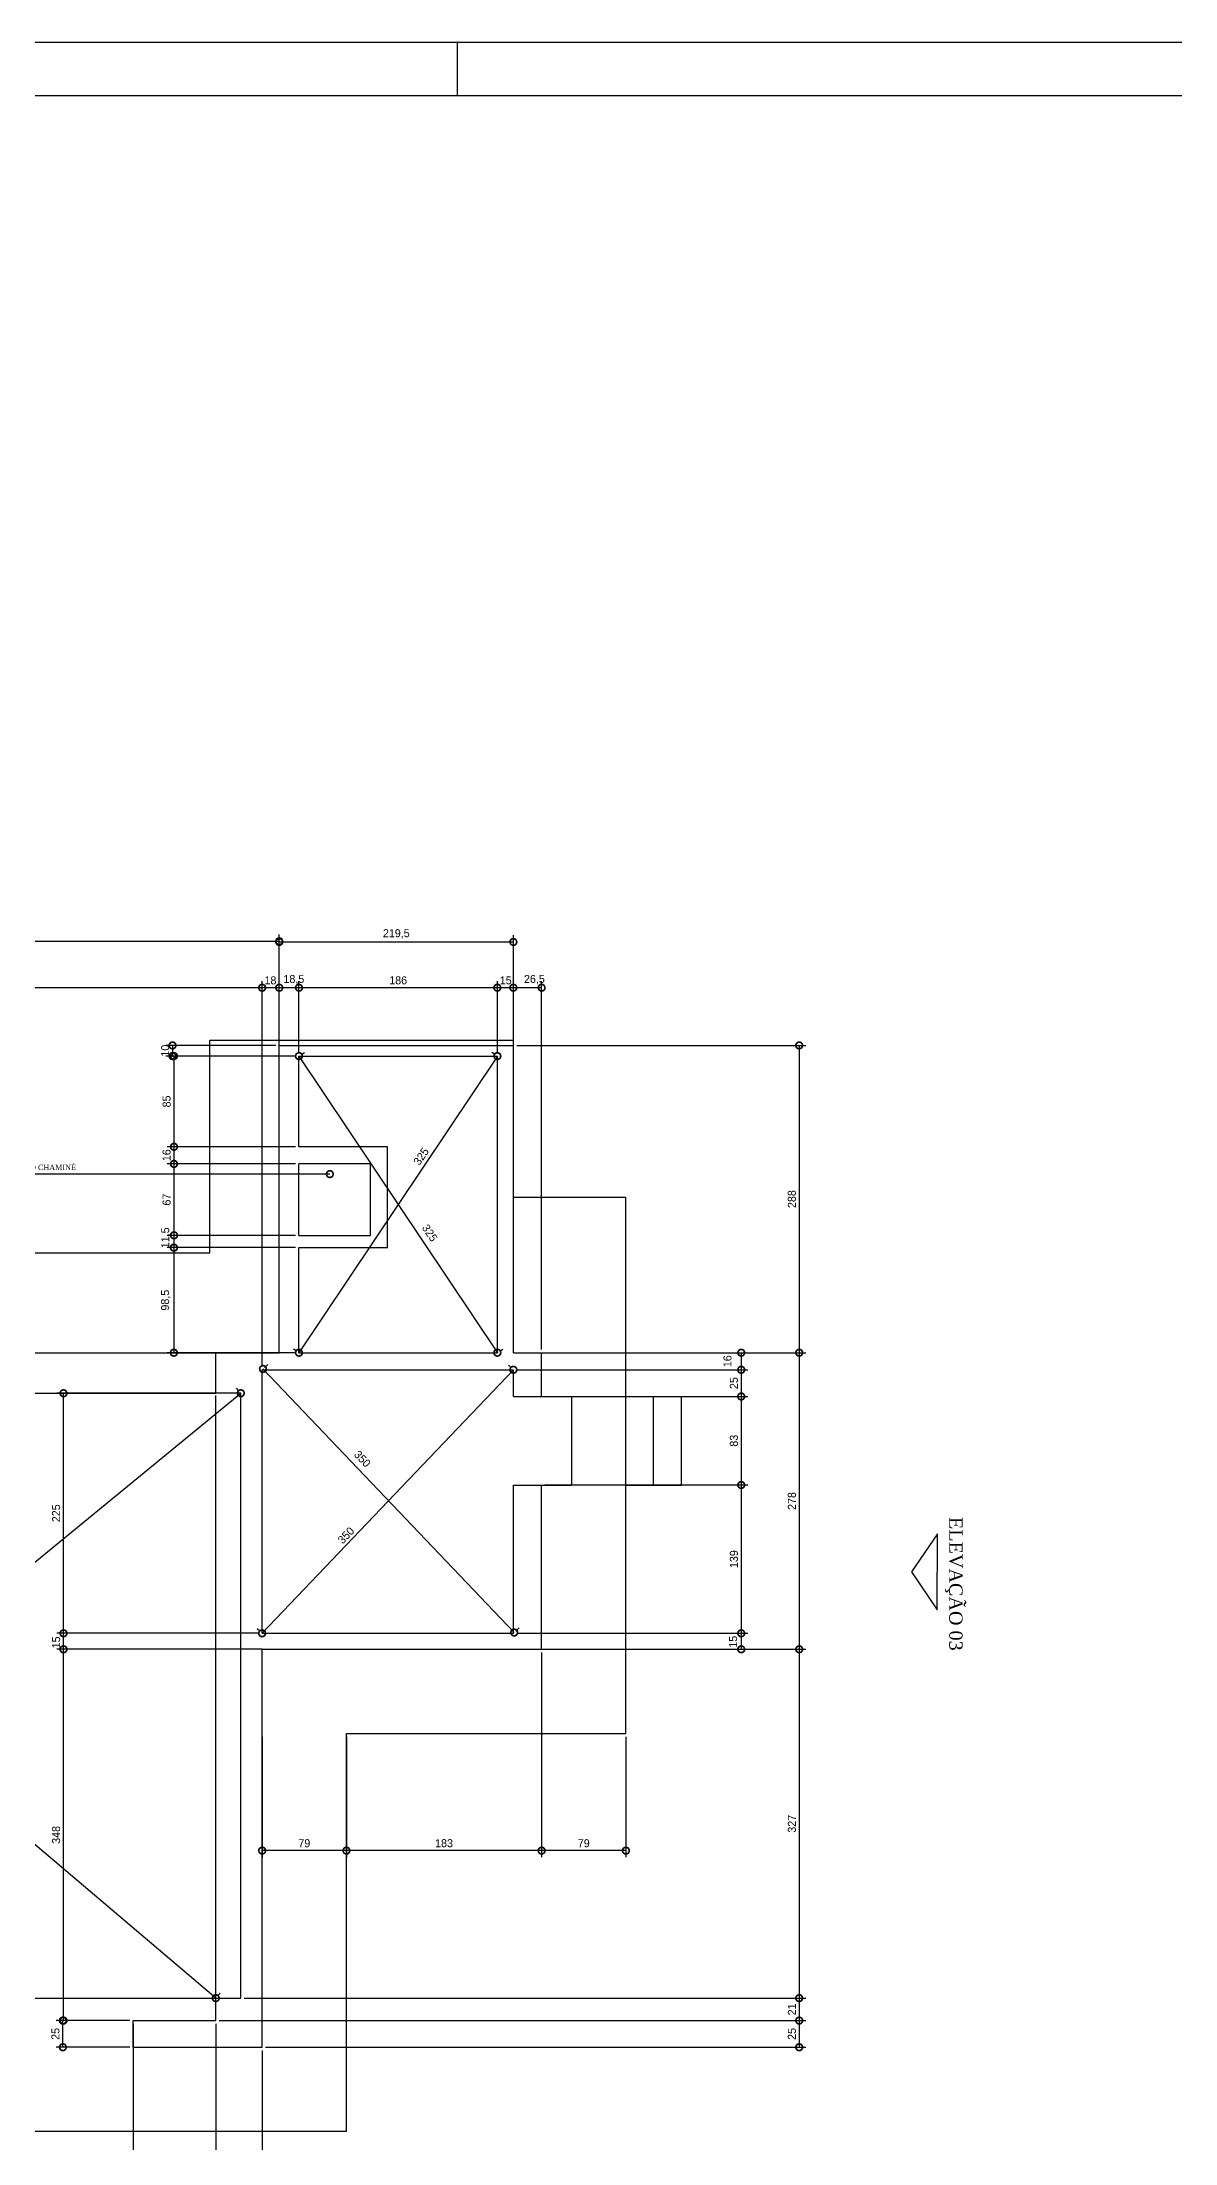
# Model space of a CAD drawing. Extents: x -1402 to -561, y 2245 to 2839.
# Drawn here: x -1194.2 to -981.8, y 2445.4 to 2839.3 of the extents above; entities that cross this region are included whole.
import ezdxf

# ---------------------------------------------------------------- set-up
doc = ezdxf.new("R2010")
doc.units = 0
doc.layers.get('0').update_dxf_attribs({"linetype": 'CONTINUOUS'})
doc.layers.get('DEFPOINTS').update_dxf_attribs({"linetype": 'CONTINUOUS'})
for name, color, linetype in [('COTAS', 1, 'CONTINUOUS'), ('MARGEXT', 2, 'CONTINUOUS'), ('MARGINT', 6, 'CONTINUOUS'), ('PAREDE', 7, 'CONTINUOUS'), ('PASSEIO', 1, 'CONTINUOUS'), ('TEXT1', 3, 'CONTINUOUS')]:
    doc.layers.add(name, color=color, linetype=linetype)
doc.dimstyles.get("Standard").update_dxf_attribs({"dimscale": 0, "dimtxt": 1.5, "dimasz": 2.5, "dimexe": 1.25, "dimexo": 0.625, "dimtad": 1, "dimdec": 1, "dimlfac": 5, "dimdsep": 46, "dimlunit": 6, "dimtxsty": 'STANDARD', "dimblk1": 'DOTSMALL', "dimblk2": 'DOTSMALL', "dimsah": 1, "dimcen": 2.5, "dimadec": 0, "dimazin": 0, "dimtfac": 1, "dimtdec": 1, "dimtmove": 0, "dimatfit": 3, "dimldrblk": 'DOTSMALL', "dimfxl": 1, "dimtolj": 1, "dimtzin": 0, "dimarcsym": 0})

# ---------------------------------------------------------------- blocks, each defined once
blk = doc.blocks.new('_DOTSMALL')
at = {"color": 0, "linetype": 'ByBlock', "const_width": 0.5}
blk.add_lwpolyline([(-0.0625, 0, 1), (0.0625, 0, 1)], format="xyb", close=True, dxfattribs=at)
blk = doc.blocks.new('*D11')
at = {"color": 0, "linetype": 'ByBlock'}
for p, q in [((-1137.17, 2723.87), (-1137.17, 2737.32)), ((-1099.97, 2723.87), (-1099.97, 2737.32)), ((-1099.97, 2736.07), (-1137.17, 2736.07))]:
    blk.add_line(p, q, dxfattribs=at)
at = {"layer": 'DEFPOINTS', "color": 0, "linetype": 'ByBlock'}
for p in [(-1137.17, 2736.07), (-1137.17, 2723.25), (-1099.97, 2723.25)]:
    blk.add_point(p, dxfattribs=at)
at = {"color": 0, "linetype": 'ByBlock', "xscale": 2.5, "yscale": 2.5, "zscale": 2.5, "rotation": 180}
blk.add_blockref('_DOTSMALL', (-1137.17, 2736.07), dxfattribs=at)
at = {"color": 0, "linetype": 'ByBlock', "xscale": 2.5, "yscale": 2.5, "zscale": 2.5}
blk.add_blockref('_DOTSMALL', (-1099.97, 2736.07), dxfattribs=at)
at = {"color": 0, "linetype": 'ByBlock', "insert": (-1118.57, 2737.45), "char_height": 1.5, "attachment_point": 5}
blk.add_mtext('\\A1;186', dxfattribs=at)
blk = doc.blocks.new('*D15')
at = {"color": 0, "linetype": 'ByBlock'}
for p, q in [((-1286.47, 2660.67), (-1286.47, 2737.32)), ((-1144.07, 2665.07), (-1144.07, 2737.32)), ((-1144.07, 2736.07), (-1286.47, 2736.07))]:
    blk.add_line(p, q, dxfattribs=at)
at = {"layer": 'DEFPOINTS', "color": 0, "linetype": 'ByBlock'}
for p in [(-1286.47, 2736.07), (-1144.07, 2664.45), (-1286.47, 2660.05)]:
    blk.add_point(p, dxfattribs=at)
at = {"color": 0, "linetype": 'ByBlock', "xscale": 2.5, "yscale": 2.5, "zscale": 2.5, "rotation": 180}
blk.add_blockref('_DOTSMALL', (-1286.47, 2736.07), dxfattribs=at)
at = {"color": 0, "linetype": 'ByBlock', "xscale": 2.5, "yscale": 2.5, "zscale": 2.5}
blk.add_blockref('_DOTSMALL', (-1144.07, 2736.07), dxfattribs=at)
at = {"color": 0, "linetype": 'ByBlock', "insert": (-1215.27, 2737.45), "char_height": 1.5, "attachment_point": 5}
blk.add_mtext('\\A1;712', dxfattribs=at)
blk = doc.blocks.new('*D17')
at = {"color": 0, "linetype": 'ByBlock'}
for p, q in [((-1294.87, 2668.27), (-1294.87, 2746.03)), ((-1140.87, 2725.87), (-1140.87, 2746.03)), ((-1294.87, 2744.78), (-1140.87, 2744.78))]:
    blk.add_line(p, q, dxfattribs=at)
at = {"layer": 'DEFPOINTS', "color": 0, "linetype": 'ByBlock'}
for p in [(-1140.87, 2744.78), (-1140.87, 2725.25), (-1294.87, 2667.65)]:
    blk.add_point(p, dxfattribs=at)
at = {"color": 0, "linetype": 'ByBlock', "xscale": 2.5, "yscale": 2.5, "zscale": 2.5, "rotation": 180}
blk.add_blockref('_DOTSMALL', (-1294.87, 2744.78), dxfattribs=at)
at = {"color": 0, "linetype": 'ByBlock', "xscale": 2.5, "yscale": 2.5, "zscale": 2.5}
blk.add_blockref('_DOTSMALL', (-1140.87, 2744.78), dxfattribs=at)
at = {"color": 0, "linetype": 'ByBlock', "insert": (-1217.87, 2746.15), "char_height": 1.5, "attachment_point": 5}
blk.add_mtext('\\A1;770', dxfattribs=at)
blk = doc.blocks.new('*D18')
at = {"color": 0, "linetype": 'ByBlock'}
for p, q in [((-1140.87, 2725.87), (-1140.87, 2745.9)), ((-1096.97, 2725.87), (-1096.97, 2745.9)), ((-1140.87, 2744.65), (-1096.97, 2744.65))]:
    blk.add_line(p, q, dxfattribs=at)
at = {"layer": 'DEFPOINTS', "color": 0, "linetype": 'ByBlock'}
for p in [(-1096.97, 2744.65), (-1140.87, 2725.25), (-1096.97, 2725.25)]:
    blk.add_point(p, dxfattribs=at)
at = {"color": 0, "linetype": 'ByBlock', "xscale": 2.5, "yscale": 2.5, "zscale": 2.5, "rotation": 180}
blk.add_blockref('_DOTSMALL', (-1140.87, 2744.65), dxfattribs=at)
at = {"color": 0, "linetype": 'ByBlock', "xscale": 2.5, "yscale": 2.5, "zscale": 2.5}
blk.add_blockref('_DOTSMALL', (-1096.97, 2744.65), dxfattribs=at)
at = {"color": 0, "linetype": 'ByBlock', "insert": (-1118.92, 2746.15), "char_height": 1.5, "attachment_point": 5}
blk.add_mtext('\\A1;219,5', dxfattribs=at)
blk = doc.blocks.new('*D20')
at = {"color": 0, "linetype": 'ByBlock'}
for p, q in [((-1137.8, 2723.25), (-1161.86, 2723.25)), ((-1160.61, 2723.25), (-1160.61, 2706.25)), ((-1137.8, 2706.25), (-1161.86, 2706.25))]:
    blk.add_line(p, q, dxfattribs=at)
at = {"layer": 'DEFPOINTS', "color": 0, "linetype": 'ByBlock'}
for p in [(-1137.17, 2723.25), (-1160.61, 2706.25), (-1137.17, 2706.25)]:
    blk.add_point(p, dxfattribs=at)
at = {"color": 0, "linetype": 'ByBlock', "xscale": 2.5, "yscale": 2.5, "zscale": 2.5}
for p, rotation in [((-1160.61, 2723.25), 90), ((-1160.61, 2706.25), 270)]:
    blk.add_blockref('_DOTSMALL', p, dxfattribs=dict(at, rotation=rotation))
at = {"color": 0, "linetype": 'ByBlock', "insert": (-1161.98, 2714.75), "char_height": 1.5, "attachment_point": 5, "rotation": 90}
blk.add_mtext('\\A1;85', dxfattribs=at)
blk = doc.blocks.new('*D24')
at = {"color": 0, "linetype": 'ByBlock'}
for p, q in [((-1137.8, 2687.35), (-1161.88, 2687.35)), ((-1160.63, 2687.35), (-1160.63, 2667.65)), ((-1137.8, 2667.65), (-1161.88, 2667.65))]:
    blk.add_line(p, q, dxfattribs=at)
at = {"layer": 'DEFPOINTS', "color": 0, "linetype": 'ByBlock'}
for p in [(-1137.17, 2687.35), (-1160.63, 2667.65), (-1137.17, 2667.65)]:
    blk.add_point(p, dxfattribs=at)
at = {"color": 0, "linetype": 'ByBlock', "xscale": 2.5, "yscale": 2.5, "zscale": 2.5}
for p, rotation in [((-1160.63, 2687.35), 90), ((-1160.63, 2667.65), 270)]:
    blk.add_blockref('_DOTSMALL', p, dxfattribs=dict(at, rotation=rotation))
at = {"color": 0, "linetype": 'ByBlock', "insert": (-1162.13, 2677.5), "char_height": 1.5, "attachment_point": 5, "rotation": 90}
blk.add_mtext('\\A1;98,5', dxfattribs=at)
blk = doc.blocks.new('*D31')
at = {"color": 0, "linetype": 'ByBlock'}
for p, q in [((-1096.35, 2725.25), (-1042.13, 2725.25)), ((-1043.38, 2725.25), (-1043.38, 2667.65)), ((-1096.35, 2667.65), (-1042.13, 2667.65))]:
    blk.add_line(p, q, dxfattribs=at)
at = {"layer": 'DEFPOINTS', "color": 0, "linetype": 'ByBlock'}
for p in [(-1096.97, 2725.25), (-1096.97, 2667.65), (-1043.38, 2667.65)]:
    blk.add_point(p, dxfattribs=at)
at = {"color": 0, "linetype": 'ByBlock', "xscale": 2.5, "yscale": 2.5, "zscale": 2.5}
for p, rotation in [((-1043.38, 2725.25), 90), ((-1043.38, 2667.65), 270)]:
    blk.add_blockref('_DOTSMALL', p, dxfattribs=dict(at, rotation=rotation))
at = {"color": 0, "linetype": 'ByBlock', "insert": (-1044.75, 2696.45), "char_height": 1.5, "attachment_point": 5, "rotation": 90}
blk.add_mtext('\\A1;288', dxfattribs=at)
blk = doc.blocks.new('*D32')
at = {"color": 0, "linetype": 'ByBlock'}
for p, q in [((-1091.05, 2667.65), (-1042.13, 2667.65)), ((-1043.38, 2667.65), (-1043.38, 2612.05)), ((-1091.05, 2612.05), (-1042.13, 2612.05))]:
    blk.add_line(p, q, dxfattribs=at)
at = {"layer": 'DEFPOINTS', "color": 0, "linetype": 'ByBlock'}
for p in [(-1091.67, 2667.65), (-1091.67, 2612.05), (-1043.38, 2612.05)]:
    blk.add_point(p, dxfattribs=at)
at = {"color": 0, "linetype": 'ByBlock', "xscale": 2.5, "yscale": 2.5, "zscale": 2.5}
for p, rotation in [((-1043.38, 2667.65), 90), ((-1043.38, 2612.05), 270)]:
    blk.add_blockref('_DOTSMALL', p, dxfattribs=dict(at, rotation=rotation))
at = {"color": 0, "linetype": 'ByBlock', "insert": (-1044.75, 2639.85), "char_height": 1.5, "attachment_point": 5, "rotation": 90}
blk.add_mtext('\\A1;278', dxfattribs=at)
blk = doc.blocks.new('*D35')
at = {"color": 0, "linetype": 'ByBlock'}
for p, q in [((-1064.85, 2659.45), (-1053, 2659.45)), ((-1054.25, 2659.45), (-1054.25, 2642.85)), ((-1064.85, 2642.85), (-1053, 2642.85))]:
    blk.add_line(p, q, dxfattribs=at)
at = {"layer": 'DEFPOINTS', "color": 0, "linetype": 'ByBlock'}
for p in [(-1065.47, 2659.45), (-1065.47, 2642.85), (-1054.25, 2642.85)]:
    blk.add_point(p, dxfattribs=at)
at = {"color": 0, "linetype": 'ByBlock', "xscale": 2.5, "yscale": 2.5, "zscale": 2.5}
for p, rotation in [((-1054.25, 2659.45), 90), ((-1054.25, 2642.85), 270)]:
    blk.add_blockref('_DOTSMALL', p, dxfattribs=dict(at, rotation=rotation))
at = {"color": 0, "linetype": 'ByBlock', "insert": (-1055.62, 2651.15), "char_height": 1.5, "attachment_point": 5, "rotation": 90}
blk.add_mtext('\\A1;83', dxfattribs=at)
blk = doc.blocks.new('*D37')
at = {"color": 0, "linetype": 'ByBlock'}
for p, q in [((-1091.05, 2642.85), (-1053, 2642.85)), ((-1054.25, 2642.85), (-1054.25, 2615.05)), ((-1096.35, 2615.05), (-1053, 2615.05))]:
    blk.add_line(p, q, dxfattribs=at)
at = {"layer": 'DEFPOINTS', "color": 0, "linetype": 'ByBlock'}
for p in [(-1091.67, 2642.85), (-1096.97, 2615.05), (-1054.25, 2615.05)]:
    blk.add_point(p, dxfattribs=at)
at = {"color": 0, "linetype": 'ByBlock', "xscale": 2.5, "yscale": 2.5, "zscale": 2.5}
for p, rotation in [((-1054.25, 2642.85), 90), ((-1054.25, 2615.05), 270)]:
    blk.add_blockref('_DOTSMALL', p, dxfattribs=dict(at, rotation=rotation))
at = {"color": 0, "linetype": 'ByBlock', "insert": (-1055.62, 2628.95), "char_height": 1.5, "attachment_point": 5, "rotation": 90}
blk.add_mtext('\\A1;139', dxfattribs=at)
blk = doc.blocks.new('*D39')
at = {"color": 0, "linetype": 'ByBlock'}
for p, q in [((-1143.45, 2612.05), (-1042.13, 2612.05)), ((-1043.38, 2612.05), (-1043.38, 2546.65)), ((-1147.45, 2546.65), (-1042.13, 2546.65))]:
    blk.add_line(p, q, dxfattribs=at)
at = {"layer": 'DEFPOINTS', "color": 0, "linetype": 'ByBlock'}
for p in [(-1144.07, 2612.05), (-1148.07, 2546.65), (-1043.38, 2546.65)]:
    blk.add_point(p, dxfattribs=at)
at = {"color": 0, "linetype": 'ByBlock', "xscale": 2.5, "yscale": 2.5, "zscale": 2.5}
for p, rotation in [((-1043.38, 2612.05), 90), ((-1043.38, 2546.65), 270)]:
    blk.add_blockref('_DOTSMALL', p, dxfattribs=dict(at, rotation=rotation))
at = {"color": 0, "linetype": 'ByBlock', "insert": (-1044.75, 2579.35), "char_height": 1.5, "attachment_point": 5, "rotation": 90}
blk.add_mtext('\\A1;327', dxfattribs=at)
blk = doc.blocks.new('*D40')
at = {"color": 0, "linetype": 'ByBlock'}
for p, q in [((-1147.45, 2546.65), (-1042.13, 2546.65)), ((-1043.38, 2546.65), (-1043.38, 2542.45)), ((-1152.15, 2542.45), (-1042.13, 2542.45))]:
    blk.add_line(p, q, dxfattribs=at)
at = {"layer": 'DEFPOINTS', "color": 0, "linetype": 'ByBlock'}
for p in [(-1148.07, 2546.65), (-1152.77, 2542.45), (-1043.38, 2542.45)]:
    blk.add_point(p, dxfattribs=at)
at = {"color": 0, "linetype": 'ByBlock', "xscale": 2.5, "yscale": 2.5, "zscale": 2.5}
for p, rotation in [((-1043.38, 2546.65), 90), ((-1043.38, 2542.45), 270)]:
    blk.add_blockref('_DOTSMALL', p, dxfattribs=dict(at, rotation=rotation))
at = {"color": 0, "linetype": 'ByBlock', "insert": (-1044.75, 2544.55), "char_height": 1.5, "attachment_point": 5, "rotation": 90}
blk.add_mtext('\\A1;21', dxfattribs=at)
blk = doc.blocks.new('*D41')
at = {"color": 0, "linetype": 'ByBlock'}
for p, q in [((-1152.15, 2542.45), (-1042.13, 2542.45)), ((-1043.38, 2542.45), (-1043.38, 2537.45)), ((-1143.45, 2537.45), (-1042.13, 2537.45))]:
    blk.add_line(p, q, dxfattribs=at)
at = {"layer": 'DEFPOINTS', "color": 0, "linetype": 'ByBlock'}
for p in [(-1152.77, 2542.45), (-1144.07, 2537.45), (-1043.38, 2537.45)]:
    blk.add_point(p, dxfattribs=at)
at = {"color": 0, "linetype": 'ByBlock', "xscale": 2.5, "yscale": 2.5, "zscale": 2.5}
for p, rotation in [((-1043.38, 2542.45), 90), ((-1043.38, 2537.45), 270)]:
    blk.add_blockref('_DOTSMALL', p, dxfattribs=dict(at, rotation=rotation))
at = {"color": 0, "linetype": 'ByBlock', "insert": (-1044.75, 2539.95), "char_height": 1.5, "attachment_point": 5, "rotation": 90}
blk.add_mtext('\\A1;25', dxfattribs=at)
blk = doc.blocks.new('*D42')
at = {"color": 0, "linetype": 'ByBlock'}
for p, q in [((-1091.67, 2611.42), (-1091.67, 2573.06)), ((-1075.87, 2595.62), (-1075.87, 2573.06)), ((-1075.87, 2574.31), (-1091.67, 2574.31))]:
    blk.add_line(p, q, dxfattribs=at)
at = {"layer": 'DEFPOINTS', "color": 0, "linetype": 'ByBlock'}
for p in [(-1091.67, 2612.05), (-1075.87, 2596.25), (-1091.67, 2574.31)]:
    blk.add_point(p, dxfattribs=at)
at = {"color": 0, "linetype": 'ByBlock', "xscale": 2.5, "yscale": 2.5, "zscale": 2.5, "rotation": 180}
blk.add_blockref('_DOTSMALL', (-1091.67, 2574.31), dxfattribs=at)
at = {"color": 0, "linetype": 'ByBlock', "xscale": 2.5, "yscale": 2.5, "zscale": 2.5}
blk.add_blockref('_DOTSMALL', (-1075.87, 2574.31), dxfattribs=at)
at = {"color": 0, "linetype": 'ByBlock', "insert": (-1083.77, 2575.69), "char_height": 1.5, "attachment_point": 5}
blk.add_mtext('\\A1;79', dxfattribs=at)
blk = doc.blocks.new('*D43')
at = {"color": 0, "linetype": 'ByBlock'}
for p, q in [((-1091.67, 2610.8), (-1091.67, 2573.06)), ((-1128.27, 2595.62), (-1128.27, 2573.06)), ((-1091.67, 2574.31), (-1128.27, 2574.31))]:
    blk.add_line(p, q, dxfattribs=at)
at = {"layer": 'DEFPOINTS', "color": 0, "linetype": 'ByBlock'}
for p in [(-1091.67, 2611.42), (-1128.27, 2596.25), (-1128.27, 2574.31)]:
    blk.add_point(p, dxfattribs=at)
at = {"color": 0, "linetype": 'ByBlock', "xscale": 2.5, "yscale": 2.5, "zscale": 2.5, "rotation": 180}
blk.add_blockref('_DOTSMALL', (-1128.27, 2574.31), dxfattribs=at)
at = {"color": 0, "linetype": 'ByBlock', "xscale": 2.5, "yscale": 2.5, "zscale": 2.5}
blk.add_blockref('_DOTSMALL', (-1091.67, 2574.31), dxfattribs=at)
at = {"color": 0, "linetype": 'ByBlock', "insert": (-1109.97, 2575.69), "char_height": 1.5, "attachment_point": 5}
blk.add_mtext('\\A1;183', dxfattribs=at)
blk = doc.blocks.new('*D44')
at = {"color": 0, "linetype": 'ByBlock'}
for p, q in [((-1144.07, 2595.62), (-1144.07, 2573.06)), ((-1128.27, 2595.62), (-1128.27, 2573.06)), ((-1128.27, 2574.31), (-1144.07, 2574.31))]:
    blk.add_line(p, q, dxfattribs=at)
at = {"layer": 'DEFPOINTS', "color": 0, "linetype": 'ByBlock'}
for p in [(-1144.07, 2596.25), (-1128.27, 2596.25), (-1144.07, 2574.31)]:
    blk.add_point(p, dxfattribs=at)
at = {"color": 0, "linetype": 'ByBlock', "xscale": 2.5, "yscale": 2.5, "zscale": 2.5, "rotation": 180}
blk.add_blockref('_DOTSMALL', (-1144.07, 2574.31), dxfattribs=at)
at = {"color": 0, "linetype": 'ByBlock', "xscale": 2.5, "yscale": 2.5, "zscale": 2.5}
blk.add_blockref('_DOTSMALL', (-1128.27, 2574.31), dxfattribs=at)
at = {"color": 0, "linetype": 'ByBlock', "insert": (-1136.17, 2575.69), "char_height": 1.5, "attachment_point": 5}
blk.add_mtext('\\A1;79', dxfattribs=at)
blk = doc.blocks.new('*D45')
at = {"color": 0, "linetype": 'ByBlock'}
for p, q in [((-1152.77, 2541.82), (-1152.77, 2500.15)), ((-1144.07, 2536.82), (-1144.07, 2500.15)), ((-1144.07, 2501.4), (-1152.77, 2501.4))]:
    blk.add_line(p, q, dxfattribs=at)
at = {"layer": 'DEFPOINTS', "color": 0, "linetype": 'ByBlock'}
for p in [(-1152.77, 2542.45), (-1144.07, 2537.45), (-1152.77, 2501.4)]:
    blk.add_point(p, dxfattribs=at)
at = {"color": 0, "linetype": 'ByBlock', "xscale": 2.5, "yscale": 2.5, "zscale": 2.5, "rotation": 180}
blk.add_blockref('_DOTSMALL', (-1152.77, 2501.4), dxfattribs=at)
at = {"color": 0, "linetype": 'ByBlock', "xscale": 2.5, "yscale": 2.5, "zscale": 2.5}
blk.add_blockref('_DOTSMALL', (-1144.07, 2501.4), dxfattribs=at)
at = {"color": 0, "linetype": 'ByBlock', "insert": (-1148.42, 2502.9), "char_height": 1.5, "attachment_point": 5}
blk.add_mtext('\\A1;43,5', dxfattribs=at)
blk = doc.blocks.new('*D46')
at = {"color": 0, "linetype": 'ByBlock'}
for p, q in [((-1168.27, 2541.82), (-1168.27, 2500.15)), ((-1152.77, 2541.2), (-1152.77, 2500.15)), ((-1152.77, 2501.4), (-1168.27, 2501.4))]:
    blk.add_line(p, q, dxfattribs=at)
at = {"layer": 'DEFPOINTS', "color": 0, "linetype": 'ByBlock'}
for p in [(-1168.27, 2542.45), (-1152.77, 2541.82), (-1168.27, 2501.4)]:
    blk.add_point(p, dxfattribs=at)
at = {"color": 0, "linetype": 'ByBlock', "xscale": 2.5, "yscale": 2.5, "zscale": 2.5, "rotation": 180}
blk.add_blockref('_DOTSMALL', (-1168.27, 2501.4), dxfattribs=at)
at = {"color": 0, "linetype": 'ByBlock', "xscale": 2.5, "yscale": 2.5, "zscale": 2.5}
blk.add_blockref('_DOTSMALL', (-1152.77, 2501.4), dxfattribs=at)
at = {"color": 0, "linetype": 'ByBlock', "insert": (-1160.52, 2502.9), "char_height": 1.5, "attachment_point": 5}
blk.add_mtext('\\A1;77,5', dxfattribs=at)
blk = doc.blocks.new('*D47')
at = {"color": 0, "linetype": 'ByBlock'}
for p, q in [((-1187.67, 2536.82), (-1187.67, 2500.15)), ((-1168.27, 2536.82), (-1168.27, 2500.15)), ((-1168.27, 2501.4), (-1187.67, 2501.4))]:
    blk.add_line(p, q, dxfattribs=at)
at = {"layer": 'DEFPOINTS', "color": 0, "linetype": 'ByBlock'}
for p in [(-1187.67, 2537.45), (-1168.27, 2537.45), (-1187.67, 2501.4)]:
    blk.add_point(p, dxfattribs=at)
at = {"color": 0, "linetype": 'ByBlock', "xscale": 2.5, "yscale": 2.5, "zscale": 2.5, "rotation": 180}
blk.add_blockref('_DOTSMALL', (-1187.67, 2501.4), dxfattribs=at)
at = {"color": 0, "linetype": 'ByBlock', "xscale": 2.5, "yscale": 2.5, "zscale": 2.5}
blk.add_blockref('_DOTSMALL', (-1168.27, 2501.4), dxfattribs=at)
at = {"color": 0, "linetype": 'ByBlock', "insert": (-1177.97, 2502.77), "char_height": 1.5, "attachment_point": 5}
blk.add_mtext('\\A1;97', dxfattribs=at)
blk = doc.blocks.new('*D53')
at = {"color": 0, "linetype": 'ByBlock'}
for p, q in [((-1168.9, 2542.45), (-1182.69, 2542.45)), ((-1181.44, 2537.45), (-1181.44, 2542.45)), ((-1168.9, 2537.45), (-1182.69, 2537.45))]:
    blk.add_line(p, q, dxfattribs=at)
at = {"layer": 'DEFPOINTS', "color": 0, "linetype": 'ByBlock'}
for p in [(-1181.44, 2542.45), (-1168.27, 2542.45), (-1168.27, 2537.45)]:
    blk.add_point(p, dxfattribs=at)
at = {"color": 0, "linetype": 'ByBlock', "xscale": 2.5, "yscale": 2.5, "zscale": 2.5}
for p, rotation in [((-1181.44, 2542.45), 90), ((-1181.44, 2537.45), 270)]:
    blk.add_blockref('_DOTSMALL', p, dxfattribs=dict(at, rotation=rotation))
at = {"color": 0, "linetype": 'ByBlock', "insert": (-1182.82, 2539.95), "char_height": 1.5, "attachment_point": 5, "rotation": 90}
blk.add_mtext('\\A1;25', dxfattribs=at)
blk = doc.blocks.new('*D54')
at = {"color": 0, "linetype": 'ByBlock'}
for p, q in [((-1144.7, 2612.05), (-1182.57, 2612.05)), ((-1181.32, 2542.45), (-1181.32, 2612.05)), ((-1168.9, 2542.45), (-1182.57, 2542.45))]:
    blk.add_line(p, q, dxfattribs=at)
at = {"layer": 'DEFPOINTS', "color": 0, "linetype": 'ByBlock'}
for p in [(-1181.32, 2612.05), (-1144.07, 2612.05), (-1168.27, 2542.45)]:
    blk.add_point(p, dxfattribs=at)
at = {"color": 0, "linetype": 'ByBlock', "xscale": 2.5, "yscale": 2.5, "zscale": 2.5}
for p, rotation in [((-1181.32, 2612.05), 90), ((-1181.32, 2542.45), 270)]:
    blk.add_blockref('_DOTSMALL', p, dxfattribs=dict(at, rotation=rotation))
at = {"color": 0, "linetype": 'ByBlock', "insert": (-1182.7, 2577.25), "char_height": 1.5, "attachment_point": 5, "rotation": 90}
blk.add_mtext('\\A1;348', dxfattribs=at)
blk = doc.blocks.new('*D58')
at = {"color": 0, "linetype": 'ByBlock'}
for p, q in [((-1148.7, 2660.05), (-1182.57, 2660.05)), ((-1181.32, 2615.05), (-1181.32, 2660.05)), ((-1144.7, 2615.05), (-1182.57, 2615.05))]:
    blk.add_line(p, q, dxfattribs=at)
at = {"layer": 'DEFPOINTS', "color": 0, "linetype": 'ByBlock'}
for p in [(-1181.32, 2660.05), (-1148.07, 2660.05), (-1144.07, 2615.05)]:
    blk.add_point(p, dxfattribs=at)
at = {"color": 0, "linetype": 'ByBlock', "xscale": 2.5, "yscale": 2.5, "zscale": 2.5}
for p, rotation in [((-1181.32, 2660.05), 90), ((-1181.32, 2615.05), 270)]:
    blk.add_blockref('_DOTSMALL', p, dxfattribs=dict(at, rotation=rotation))
at = {"color": 0, "linetype": 'ByBlock', "insert": (-1182.7, 2637.55), "char_height": 1.5, "attachment_point": 5, "rotation": 90}
blk.add_mtext('\\A1;225', dxfattribs=at)

msp = doc.modelspace()

# ---------------------------------------------------------------- linework, layer by layer
at = {"color": 0, "linetype": 'ByBlock'}
for p, q in [((-1145.552, 2649.526), (-1145.032, 2649.874)), ((-1109.391, 2649.526), (-1109.91, 2649.874)), ((-1149.771, 2594.204), (-1149.771, 2626.333)), ((-1146.591, 2593.926), (-1147.11, 2594.274)), ((-1108.352, 2593.926), (-1107.832, 2594.274)), ((-1152.519, 2590.81), (-1151.908, 2591.393)), ((-1106.324, 2590.81), (-1106.776, 2591.241)), ((-1157.368, 2586.462), (-1157.764, 2586.946)), ((-1105.246, 2585.379), (-1061.895, 2585.379)), ((-1153.424, 2541.41), (-1153.876, 2541.841)), ((-1105.419, 2541.41), (-1104.808, 2541.993)), ((-1161.267, 2473.055), (-1160.863, 2473.532))]:
    msp.add_line(p, q, dxfattribs=at)
at = {"layer": 'COTAS', "color": 0, "linetype": 'ByBlock'}
msp.add_line((-1152.971, 2591.004), (-1152.971, 2663.255), dxfattribs=at)
msp.add_line((-1152.971, 2591.004), (-1152.971, 2663.255), dxfattribs=at)
at = {"layer": 'COTAS', "linetype": 'ByBlock'}
for p, q in [((-1149.771, 2651.804), (-1149.771, 2663.255)), ((-1149.771, 2594.829), (-1149.771, 2663.255)), ((-1146.071, 2649.804), (-1146.071, 2663.255)), ((-1108.871, 2649.804), (-1108.871, 2663.255)), ((-1105.871, 2594.204), (-1105.871, 2663.255)), ((-1105.871, 2651.804), (-1105.871, 2663.255)), ((-1100.571, 2594.204), (-1100.571, 2663.255)), ((-1149.771, 2662.005), (-1152.971, 2662.005)), ((-1146.071, 2662.005), (-1149.771, 2662.005)), ((-1105.871, 2662.005), (-1108.871, 2662.005)), ((-1100.571, 2662.005), (-1105.871, 2662.005)), ((-1150.396, 2651.179), (-1171.024, 2651.179)), ((-1169.774, 2651.179), (-1169.774, 2649.179)), ((-1146.696, 2649.179), (-1171.024, 2649.179)), ((-1108.871, 2649.179), (-1146.071, 2593.579)), ((-1146.071, 2649.179), (-1108.871, 2593.579)), ((-1146.696, 2632.179), (-1170.753, 2632.179)), ((-1169.503, 2632.179), (-1169.503, 2628.979)), ((-1146.696, 2628.979), (-1170.753, 2628.979)), ((-1146.696, 2628.979), (-1170.753, 2628.979)), ((-1169.503, 2628.979), (-1169.503, 2615.579)), ((-1169.503, 2628.979), (-1169.503, 2623.229)), ((-1146.696, 2615.579), (-1170.753, 2615.579)), ((-1146.696, 2615.579), (-1170.753, 2615.579)), ((-1169.503, 2615.579), (-1169.503, 2613.279)), ((-1146.696, 2613.279), (-1170.753, 2613.279)), ((-1099.946, 2593.579), (-1061.895, 2593.579)), ((-1063.145, 2593.579), (-1063.145, 2590.379)), ((-1105.871, 2590.379), (-1152.971, 2540.979)), ((-1152.813, 2590.53), (-1105.713, 2541.13)), ((-1105.246, 2590.379), (-1061.895, 2590.379)), ((-1105.246, 2590.379), (-1061.895, 2590.379)), ((-1063.145, 2590.379), (-1063.145, 2585.379)), ((-1063.145, 2590.379), (-1063.145, 2584.629)), ((-1295.371, 2472.579), (-1156.971, 2585.979)), ((-1161.671, 2472.579), (-1295.371, 2585.979)), ((-1190.218, 2540.979), (-1190.218, 2546.729)), ((-1153.596, 2540.979), (-1191.468, 2540.979)), ((-1190.218, 2537.979), (-1190.218, 2540.979)), ((-1105.246, 2540.979), (-1061.895, 2540.979)), ((-1063.145, 2540.979), (-1063.145, 2537.979)), ((-1152.971, 2537.979), (-1191.468, 2537.979)), ((-1099.946, 2537.979), (-1061.895, 2537.979))]:
    msp.add_line(p, q, dxfattribs=at)
at = {"layer": 'COTAS', "color": 0, "linetype": 'ByBlock'}
msp.add_point((-1152.971, 2662.005), dxfattribs=at)
at = {"layer": 'COTAS', "linetype": 'ByBlock'}
for p in [(-1149.771, 2662.005), (-1108.871, 2662.005), (-1105.871, 2662.005), (-1169.774, 2649.179), (-1169.503, 2628.979), (-1169.503, 2615.579), (-1169.503, 2613.279), (-1063.145, 2590.379), (-1190.218, 2540.979), (-1063.145, 2537.979)]:
    msp.add_point(p, dxfattribs=at)
at = {"layer": 'DEFPOINTS', "color": 0, "linetype": 'ByBlock'}
for p in [(-1149.771, 2651.179), (-1149.771, 2651.179), (-1105.871, 2651.179), (-1146.071, 2649.179), (-1146.071, 2649.179), (-1146.071, 2649.179), (-1108.871, 2649.179), (-1108.871, 2649.179), (-1146.071, 2632.179), (-1146.071, 2628.979), (-1146.071, 2628.979), (-1146.071, 2615.579), (-1146.071, 2615.579), (-1146.071, 2613.279), (-1149.771, 2594.204), (-1149.771, 2593.579), (-1146.071, 2593.579), (-1146.071, 2593.579), (-1108.871, 2593.579), (-1108.871, 2593.579), (-1105.871, 2593.579), (-1100.571, 2593.579), (-1100.571, 2593.579), (-1152.971, 2590.379), (-1152.971, 2590.379), (-1152.971, 2590.379), (-1152.971, 2590.379), (-1152.971, 2590.379), (-1105.871, 2590.379), (-1105.871, 2590.379), (-1105.871, 2590.379), (-1156.971, 2586.604), (-1156.971, 2585.979), (-1156.971, 2585.979), (-1156.971, 2585.979), (-1156.971, 2585.979), (-1105.871, 2585.379), (-1063.145, 2585.379), (-1152.971, 2540.979), (-1152.971, 2540.979), (-1152.971, 2540.979), (-1105.871, 2540.979), (-1105.871, 2540.979), (-1105.713, 2541.13), (-1152.346, 2537.979), (-1100.571, 2537.979), (-1161.671, 2472.579)]:
    msp.add_point(p, dxfattribs=at)
at = {"layer": 'MARGEXT'}
for p, q in [((-1402.319, 2839.286), (-561.319, 2839.286)), ((-1116.319, 2829.286), (-1116.319, 2839.286))]:
    msp.add_line(p, q, dxfattribs=at)
at = {"layer": 'MARGINT'}
msp.add_line((-1377.319, 2829.286), (-571.319, 2829.286), dxfattribs=at)
at = {"layer": 'PAREDE'}
for p, q in [((-1149.771, 2651.179), (-1105.871, 2651.179)), ((-1146.071, 2649.179), (-1108.871, 2649.179)), ((-1303.771, 2593.579), (-1149.771, 2593.579)), ((-1161.671, 2585.979), (-1161.671, 2593.579)), ((-1146.071, 2593.579), (-1108.871, 2593.579)), ((-1105.871, 2593.579), (-1100.571, 2593.579)), ((-1152.971, 2590.379), (-1105.871, 2590.379)), ((-1156.971, 2585.979), (-1161.671, 2585.979)), ((-1105.871, 2585.379), (-1100.571, 2585.379)), ((-1105.871, 2568.779), (-1100.571, 2568.779)), ((-1152.971, 2540.979), (-1105.871, 2540.979)), ((-1152.971, 2537.979), (-1100.571, 2537.979)), ((-1161.671, 2472.579), (-1156.971, 2472.579)), ((-1177.171, 2468.379), (-1161.671, 2468.379)), ((-1177.171, 2463.379), (-1152.971, 2463.379))]:
    msp.add_line(p, q, dxfattribs=at)
at = {"layer": 'PAREDE', "color": 7}
for p, q in [((-1100.571, 2585.379), (-1100.571, 2593.579)), ((-1152.971, 2557.779), (-1152.971, 2590.379)), ((-1105.871, 2585.379), (-1105.871, 2590.379)), ((-1156.971, 2472.579), (-1156.971, 2585.979)), ((-1105.871, 2540.979), (-1105.871, 2568.779)), ((-1100.571, 2537.979), (-1100.571, 2568.779)), ((-1152.971, 2540.979), (-1152.971, 2557.779)), ((-1152.971, 2463.379), (-1152.971, 2537.979)), ((-1161.671, 2468.379), (-1161.671, 2472.579)), ((-1177.171, 2463.379), (-1177.171, 2468.379))]:
    msp.add_line(p, q, dxfattribs=at)
at = {"layer": 'PAREDE', "color": 2}
for p, q in [((-1295.371, 2585.979), (-1161.671, 2585.979)), ((-1161.671, 2472.579), (-1161.671, 2585.579)), ((-1223.771, 2472.579), (-1161.671, 2472.579))]:
    msp.add_line(p, q, dxfattribs=at)
at = {"layer": 'PAREDE'}
for points in [[(-1149.771, 2593.579), (-1149.771, 2651.179)], [(-1105.871, 2593.579), (-1105.871, 2651.179)], [(-1146.071, 2632.179), (-1146.071, 2649.179)], [(-1108.871, 2593.579), (-1108.871, 2649.179)], [(-1146.071, 2613.279), (-1129.471, 2613.279), (-1129.471, 2632.179), (-1146.071, 2632.179)], [(-1146.071, 2615.579), (-1132.671, 2615.579), (-1132.671, 2628.979), (-1146.071, 2628.979)], [(-1146.071, 2615.579), (-1146.071, 2628.979)], [(-1146.071, 2593.579), (-1146.071, 2613.279)]]:
    msp.add_lwpolyline(points, dxfattribs=at)
at = {"layer": 'PASSEIO'}
for p, q in [((-1105.871, 2651.179), (-1105.871, 2652.179)), ((-1105.871, 2622.729), (-1084.771, 2622.729)), ((-1084.771, 2522.179), (-1084.771, 2622.729)), ((-1100.571, 2585.379), (-1094.971, 2585.379)), ((-1084.771, 2585.379), (-1074.371, 2585.379)), ((-1079.571, 2568.779), (-1079.571, 2585.379)), ((-1074.371, 2568.779), (-1074.371, 2585.379)), ((-1100.571, 2568.779), (-1094.971, 2568.779)), ((-1084.771, 2568.779), (-1074.371, 2568.779)), ((-1137.171, 2447.579), (-1137.171, 2522.179)), ((-1137.171, 2522.179), (-1084.771, 2522.179))]:
    msp.add_line(p, q, dxfattribs=at)
for points in [[(-1318.671, 2525.559), (-1318.671, 2612.279), (-1162.771, 2612.279), (-1162.771, 2652.179), (-1105.871, 2652.179)], [(-1094.971, 2585.379), (-1094.971, 2568.779)], [(-1137.171, 2447.579), (-1258.475, 2447.579)]]:
    msp.add_lwpolyline(points, dxfattribs=at)
at = {"layer": 'TEXT1'}
msp.add_lwpolyline([(-1031.199, 2552.526), (-1026.429, 2545.35), (-1026.369, 2559.639)], close=True, dxfattribs=at)

# ---------------------------------------------------------------- block references
at = {"color": 0, "linetype": 'ByBlock', "xscale": 2.5, "yscale": 2.5, "zscale": 2.5}
for p, rotation in [((-1146.071, 2649.179), 123.7850853153461), ((-1108.871, 2649.179), 56.21491468465371), ((-1152.813, 2590.53), 133.6346596067222), ((-1146.071, 2593.579), 236.2149146846537), ((-1108.871, 2593.579), 303.7850853153461), ((-1105.871, 2590.379), 46.36534039327779), ((-1156.971, 2585.979), 39.32996226395556), ((-1152.971, 2540.979), 226.3653403932778), ((-1105.713, 2541.13), 313.6346596067222), ((-1161.671, 2472.579), 319.6964719917055)]:
    msp.add_blockref('_DOTSMALL', p, dxfattribs=dict(at, rotation=rotation))
at = {"layer": 'COTAS', "color": 0, "linetype": 'ByBlock', "xscale": 2.5, "yscale": 2.5, "zscale": 2.5, "rotation": 180}
msp.add_blockref('_DOTSMALL', (-1152.971, 2662.005), dxfattribs=at)
at = {"layer": 'COTAS', "color": 0, "linetype": 'ByBlock', "xscale": 2.5, "yscale": 2.5, "zscale": 2.5}
msp.add_blockref('_DOTSMALL', (-1152.971, 2662.005), dxfattribs=at)
at = {"layer": 'COTAS', "linetype": 'ByBlock', "xscale": 2.5, "yscale": 2.5, "zscale": 2.5}
for p, rotation in [((-1149.771, 2662.005), 180), ((-1108.871, 2662.005), 180), ((-1105.871, 2662.005), 180), ((-1169.774, 2651.179), 90), ((-1169.774, 2649.179), 270), ((-1169.503, 2632.179), 90), ((-1169.503, 2628.979), 90), ((-1169.503, 2628.979), 270), ((-1169.503, 2615.579), 90), ((-1169.503, 2615.579), 270), ((-1169.503, 2613.279), 270), ((-1063.145, 2593.579), 90), ((-1063.145, 2590.379), 90), ((-1063.145, 2590.379), 270), ((-1063.145, 2585.379), 270), ((-1190.218, 2540.979), 90), ((-1063.145, 2540.979), 90), ((-1190.218, 2537.979), 270), ((-1063.145, 2537.979), 270)]:
    msp.add_blockref('_DOTSMALL', p, dxfattribs=dict(at, rotation=rotation))
for p in [(-1149.771, 2662.005), (-1146.071, 2662.005), (-1105.871, 2662.005), (-1100.571, 2662.005)]:
    msp.add_blockref('_DOTSMALL', p, dxfattribs=at)

# ---------------------------------------------------------------- texts
at = {"layer": 'COTAS'}
msp.add_text('18', height=1.5, dxfattribs=at).set_placement((-1152.527, 2662.63))
at = {"layer": 'COTAS', "linetype": 'ByBlock', "char_height": 1.5, "attachment_point": 5}
for s, insert in [('\\A1;18,5', (-1147.022, 2663.505)), ('\\A1;15', (-1107.298, 2663.38)), ('\\A1;26,5', (-1101.925, 2663.505))]:
    msp.add_mtext(s, dxfattribs=dict(at, insert=insert))
for s, insert, rotation in [('\\A1;10', (-1171.149, 2650.203), 90), ('\\A1;16', (-1170.878, 2630.599), 90), ('325', (-1123.151, 2630.384), 56), ('\\A1;67', (-1170.878, 2622.279), 90), ('\\A1;11,5', (-1171.003, 2615.125), 90), ('325', (-1121.551, 2616.033), 304), ('\\A1;16', (-1065.721, 2591.984), 90), ('\\A1;25', (-1064.52, 2587.879), 90), ('350', (-1134.182, 2573.675), 314), ('350', (-1137.243, 2559.337), 46), ('\\A1;15', (-1064.67, 2539.386), 90), ('\\A1;15', (-1191.593, 2539.271), 90)]:
    msp.add_mtext(s, dxfattribs=dict(at, insert=insert, rotation=rotation))
at = {"layer": 'TEXT1', "insert": (-1202.428, 2628.818), "char_height": 1, "width": 15.42195, "attachment_point": 1}
msp.add_mtext('\\fTimes New Roman|b0|i0|c0|p18;VESTÍGIO CHAMINÉ', dxfattribs=at)
at = {"layer": 'TEXT1', "insert": (-1021.645, 2562.784), "char_height": 2.5, "width": 29.3, "attachment_point": 1, "rotation": 270}
msp.add_mtext('\\fTimes New Roman|b0|i0|c0|p18;ELEVAÇÃO 03', dxfattribs=at)

# ---------------------------------------------------------------- dimensions: what is measured, and where the dimension line sits
at = {"layer": 'COTAS'}
for base, p1, p2, picture, middle in [((-1149.771, 2670.71), (-1303.771, 2593.579), (-1149.771, 2651.179), '*D17', (-1226.771, 2672.085)), ((-1105.871, 2670.582), (-1149.771, 2651.179), (-1105.871, 2651.179), '*D18', (-1127.821, 2672.082)), ((-1295.371, 2662.005), (-1152.971, 2590.379), (-1295.371, 2585.979), '*D15', (-1224.171, 2663.38)), ((-1146.071, 2662.005), (-1108.871, 2649.179), (-1146.071, 2649.179), '*D11', (-1127.471, 2663.38)), ((-1137.171, 2500.243), (-1100.571, 2537.354), (-1137.171, 2522.179), '*D43', (-1118.871, 2501.618)), ((-1100.571, 2500.243), (-1084.771, 2522.179), (-1100.571, 2537.979), '*D42', (-1092.671, 2501.618)), ((-1152.971, 2500.243), (-1137.171, 2522.179), (-1152.971, 2522.179), '*D44', (-1145.071, 2501.618)), ((-1177.171, 2427.327), (-1161.671, 2467.754), (-1177.171, 2468.379), '*D46', (-1169.421, 2428.827)), ((-1161.671, 2427.327), (-1152.971, 2463.379), (-1161.671, 2468.379), '*D45', (-1157.321, 2428.827)), ((-1196.571, 2427.327), (-1177.171, 2463.379), (-1196.571, 2463.379), '*D47', (-1186.871, 2428.702))]:
    dim = msp.add_linear_dim(base=base, p1=p1, p2=p2, dimstyle='STANDARD', override={"dimscale": 1}, dxfattribs=at)
    dim.commit()
    dim.dimension.update_dxf_attribs({"geometry": picture, "text_midpoint": middle, "insert": (-8.898, -74.07)})
for base, p1, p2, picture, middle in [((-1052.276, 2593.579), (-1105.871, 2651.179), (-1105.871, 2593.579), '*D31', (-1053.651, 2622.379)), ((-1169.503, 2632.179), (-1146.071, 2649.179), (-1146.071, 2632.179), '*D20', (-1170.878, 2640.679)), ((-1169.529, 2593.579), (-1146.071, 2613.279), (-1146.071, 2593.579), '*D24', (-1171.029, 2603.429)), ((-1052.276, 2537.979), (-1100.571, 2593.579), (-1100.571, 2537.979), '*D32', (-1053.651, 2565.779)), ((-1190.218, 2585.979), (-1152.971, 2540.979), (-1156.971, 2585.979), '*D58', (-1191.593, 2563.479)), ((-1063.145, 2568.779), (-1074.371, 2585.379), (-1074.371, 2568.779), '*D35', (-1064.52, 2577.079)), ((-1063.145, 2540.979), (-1100.571, 2568.779), (-1105.871, 2540.979), '*D37', (-1064.52, 2554.879)), ((-1190.218, 2537.979), (-1177.171, 2468.379), (-1152.971, 2537.979), '*D54', (-1191.593, 2503.179)), ((-1052.276, 2472.579), (-1152.971, 2537.979), (-1156.971, 2472.579), '*D39', (-1053.651, 2505.279)), ((-1052.276, 2468.379), (-1156.971, 2472.579), (-1161.671, 2468.379), '*D40', (-1053.651, 2470.479)), ((-1190.343, 2468.379), (-1177.171, 2463.379), (-1177.171, 2468.379), '*D53', (-1191.718, 2465.879)), ((-1052.276, 2463.379), (-1161.671, 2468.379), (-1152.971, 2463.379), '*D41', (-1053.651, 2465.879))]:
    dim = msp.add_linear_dim(base=base, p1=p1, p2=p2, angle=90, dimstyle='STANDARD', override={"dimscale": 1}, dxfattribs=at)
    dim.commit()
    dim.dimension.update_dxf_attribs({"geometry": picture, "text_midpoint": middle, "insert": (-8.898, -74.07)})

# ---------------------------------------------------------------- leaders
at = {"layer": 'TEXT1'}
msp.add_leader([(-1140.286, 2627.063), (-1202.866, 2627.063)], dimstyle='STANDARD', override={"dimscale": 1}, dxfattribs=at)

doc.saveas('drawing.dxf')
